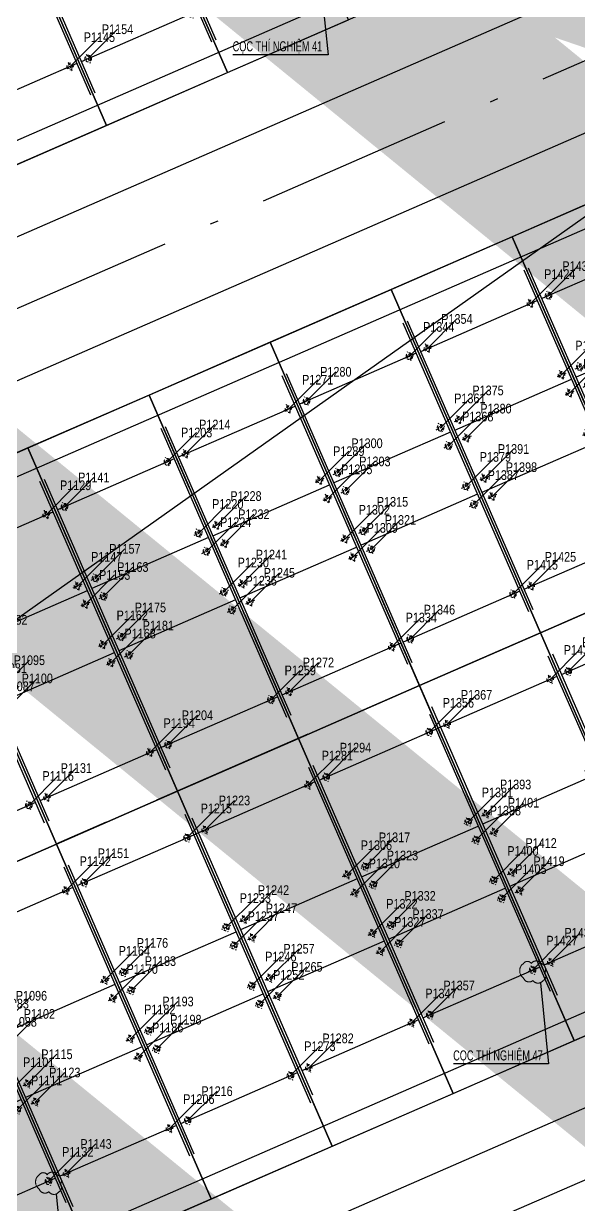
# Model space of a CAD drawing. Header units: millimetres. Extents: x 0 to 571985, y 0 to 2066666.
# Drawn here: x 568639.7 to 568664.9, y 2064783.4 to 2064837 of the extents above; entities that cross this region are included whole.
import ezdxf
from ezdxf.enums import TextEntityAlignment as Align
from ezdxf.xclip import XClip

# ---------------------------------------------------------------- set-up
doc = ezdxf.new("R2010")
doc.units = ezdxf.units.MM
for name, pattern in [('ACAD_ISO10W100', [18.5, 12, -3, 0.5, -3]), ('CENTER', [3, 1.5, -0.5, 0.5, -0.5]), ('CENTER2', [1.125, 0.75, -0.125, 0.125, -0.125]), ('HIDDEN', [0.75, 0.5, -0.25]), ('Xref Grid (A1)$0$CENTER2', [1.125, 0.75, -0.125, 0.125, -0.125]), ('Xref Grid A16$0$CENTER2', [1.125, 0.75, -0.125, 0.125, -0.125])]:
    doc.linetypes.add(name, pattern=pattern)
for name, color, linetype in [('01.AXIS', 160, 'CENTER2'), ('13.BEAM', 8, 'Continuous'), ('BoThamCo', 94, 'Continuous'), ('CDC.01.AXIS', 160, 'CENTER2'), ('ChiaLo', 128, 'CENTER'), ('datOlienke', 42, 'Continuous'), ('ghi_chu', 7, 'Continuous'), ('hatchViaHe+LogDg', 129, 'Continuous'), ('KCS_DIM', 1, 'Continuous'), ('LogDg', 7, 'Continuous'), ('LoLK', 6, 'Continuous'), ('RANHGIOI', 2, 'HIDDEN'), ('TimDg', 222, 'Continuous'), ('ViaHeS', 32, 'Continuous'), ('Xref Grid (A1)$0$01.AXIS', 160, 'Xref Grid (A1)$0$CENTER2'), ('Xref Grid A16$0$01.AXIS', 160, 'Xref Grid A16$0$CENTER2')]:
    doc.layers.add(name, color=color, linetype=linetype)
for name, color, linetype, lineweight in [('A-DIM', 251, 'Continuous', 15), ('A-NET THAY', 125, 'Continuous', 18), ('A-TEXT', 7, 'Continuous', 18), ('A-TUONG', 255, 'Continuous', 35), ('boDnv', 54, 'Continuous', 25), ('E- RANH GIOI', 1, 'CENTER', 13), ('kata_text', 254, 'Continuous', 30)]:
    doc.layers.add(name, color=color, linetype=linetype, lineweight=lineweight)
doc.layers.add('KCS_Plotter', color=11, linetype='Continuous', plot=False)
doc.styles.add('AA - Arial - Regular', font='arial.ttf', dxfattribs={"height": 250})
doc.styles.add('Arial', font='arial.ttf')
doc.styles.add('avantH', font='', dxfattribs={"height": 10})
doc.styles.add('kata_dim', font='vnrms.shx', dxfattribs={"width": 0.66, "oblique": 7})
doc.styles.add('kata_text', font='arial.ttf', dxfattribs={"width": 0.8})
doc.styles.add('rms', font='romans.shx', dxfattribs={"width": 0.7, "bigfont": 'vns.shx'})
doc.styles.get('avantH').set_extended_font_data('.VnAvantH')
doc.linetypes.add('ADL', pattern='A,0.125,-0.15,["++",rms,S=0.5,R=0,X=0,Y=-0.2245],-1.35,1.125', length=2.75)
doc.dimstyles.new('DIM_1-75_CNC', dxfattribs={"dimscale": 0.75, "dimtxt": 220, "dimasz": 80, "dimexe": 60, "dimexo": 0, "dimgap": 50, "dimtad": 1, "dimdec": 0, "dimzin": 0, "dimdsep": 46, "dimtxsty": 'Arial', "dimblk1": 'ARCHTICK', "dimblk2": 'ARCHTICK', "dimsah": 1, "dimcen": 150, "dimdle": 60, "dimclrd": 256, "dimclre": 256, "dimclrt": 9, "dimadec": 0, "dimazin": 0, "dimtfac": 1, "dimtdec": 0, "dimtix": 1, "dimtmove": 2, "dimatfit": 3, "dimldrblk": 'ARCHTICK', "dimfxl": 1, "dimtvp": 0.833333, "dimtolj": 1, "dimtzin": 0, "dimlwd": -1, "dimarcsym": 0})
doc.dimstyles.new('kata_dim_iso', dxfattribs={"dimtxt": 2.5, "dimasz": 1.5, "dimexe": 1.5, "dimexo": 2.5, "dimtad": 1, "dimdec": 0, "dimzin": 0, "dimdsep": 46, "dimtxsty": 'kata_dim', "dimblk": 'kata_block_ArchTick', "dimcen": 0.09, "dimdle": 1.2, "dimclrd": 8, "dimclre": 8, "dimclrt": 3, "dimadec": 0, "dimazin": 0, "dimtfac": 1, "dimtdec": 0, "dimtix": 1, "dimtofl": 0, "dimtmove": 0, "dimatfit": 3, "dimfxl": 3.75, "dimfxlon": 1, "dimtolj": 1, "dimtzin": 0, "dimarcsym": 0})

# ---------------------------------------------------------------- blocks, each defined once
blk = doc.blocks.new('NEN')
at = {"layer": 'hatchViaHe+LogDg'}
blk.add_hatch(color=158, dxfattribs=at).paths.add_polyline_path([(92.74, -392.818), (100.829, -389.924), (80.68, -412.775), (50.685, -407.865), (58.774, -404.972), (57.672, -401.89), (91.638, -389.736)])
at = {"layer": 'boDnv', "color": 10, "linetype": 'ADL', "ltscale": 0.25}
for points in [[(116.663, 150.753), (122.733, 148.551), (135.807, 122.411), (133.753, 116.749), (-8.129, 54.905), (-13.649, 57.26), (-23.763, 84.693), (-21.221, 90.652)], [(156.672, 80.693), (146.026, 101.979), (139.956, 104.181), (-3.204, 41.78), (-5.746, 35.822), (2.49, 13.482), (8.01, 11.127), (154.618, 75.032)]]:
    blk.add_lwpolyline(points, close=True, dxfattribs=at)
blk.add_lwpolyline([(-56.445, 75.304, -0.001833), (-68.512, 70.181), (-71.102, 64.281), (-45.209, -7.309), (-39.721, -9.671), (-12.936, 1.999), (-10.394, 7.957), (-36.646, 79.167), (-42.166, 81.522), (-54.75, 76.037, -0.001474)], format="xyb", close=True, dxfattribs=at)
at = {"layer": 'BoThamCo'}
blk.add_lwpolyline([(274.126, -178.484, 1), (272.368, -175.457), (138.589, -253.186, -0.013452), (91.443, -278.907, 0.999991), (93.036, -282.024, 0.013452), (140.347, -256.212)], format="xyb", close=True, dxfattribs=at)
at = {"layer": 'ChiaLo', "ltscale": 5}
for p, q in [((65.212, 34.97), (51.395, 66.669)), ((59.712, 32.573), (45.895, 64.272)), ((54.212, 30.175), (40.394, 61.875)), ((48.711, 27.778), (34.894, 59.477)), ((43.211, 25.38), (29.394, 57.08)), ((37.711, 22.983), (23.894, 54.682)), ((32.211, 20.585), (18.394, 52.285))]:
    blk.add_line(p, q, dxfattribs=at)
for points in [[(130.171, 135.915), (-19.638, 70.615)], [(38.46, 74.122), (22.477, 110.79)], [(32.959, 71.724), (16.976, 108.392)], [(10.959, 62.134), (-5.024, 98.802)], [(5.458, 59.737), (-10.525, 96.405)], [(152.12, 92.029), (-2.661, 24.563)], [(-6.129, 86.321), (-22.757, 79.074)], [(1.063, 69.821), (-16.52, 62.156)]]:
    blk.add_lwpolyline(points, dxfattribs=at)
at = {"layer": 'datOlienke'}
for points in [[(116.629, 151.829), (123.449, 149.355), (136.893, 122.474), (134.546, 116.004), (-8.125, 53.816), (-14.438, 56.509), (-24.839, 84.72), (-21.985, 91.41)], [(157.758, 80.756), (146.742, 102.783), (139.922, 105.257), (-3.967, 42.538), (-6.821, 35.849), (1.701, 12.732), (8.014, 10.038), (155.411, 74.287)]]:
    blk.add_lwpolyline(points, close=True, dxfattribs=at)
blk.add_lwpolyline([(-56.839, 76.223, -0.001888), (-69.267, 70.948), (-72.179, 64.317), (-46.002, -8.056), (-39.718, -10.761), (-12.172, 1.241), (-9.318, 7.93), (-35.857, 79.917), (-42.17, 82.611), (-55.15, 76.953, -0.001474)], format="xyb", close=True, dxfattribs=at)
at = {"layer": 'LogDg'}
for points in [[(34.296, -348.766, -0.124666), (14.114, -339.771, 0.262937), (-5.331, -336.771, -0.009345), (-40.959, -349.473), (-145.868, -384.68, 0.405257), (-155.456, -403.235), (-146.557, -432.72), (-158.046, -436.187), (-166.572, -407.936, 0.423227), (-185.704, -398.049), (-272.077, -427.035, 0.40652), (-277.181, -436.964), (-262.947, -483.397), (-271.552, -486.035), (-285.593, -440.232, 0.421949), (-295.787, -434.992), (-422.26, -477.436, 0.346831), (-427.684, -485.726), (-426.662, -497.249, 0.109851), (-417.21, -527.045), (-422.398, -530.058, -0.109851), (-432.639, -497.779), (-433.194, -491.512, 0.484967), (-443.708, -484.634), (-484.199, -498.222, 0.36701), (-492.228, -511.51), (-484.402, -560.012), (-490.326, -560.967), (-497.433, -516.92, 0.457512), (-512.889, -507.388), (-525.337, -511.314, 0.375227), (-533.554, -524.795, 0.049445), (-523.248, -562.118), (-518.404, -576.577), (-525.515, -578.96), (-530.307, -564.659, -0.044276), (-540.221, -530.036, 0.448349), (-555.614, -520.863), (-568.853, -525.038), (-576.072, -502.149), (-552.391, -494.681, 0.333336), (-544.003, -482.976), (-545.865, -397.305, 0.120559), (-569.998, -307.198), (-621.979, -219.712, 0.334943), (-635.359, -214.239), (-686.931, -227.855), (-689.803, -216.977), (-647.957, -205.93, 0.498191), (-640.704, -188.198), (-654.378, -165.183, -0.144979), (-668.853, -108.061), (-659.845, 118.23, 0.428088), (-671.924, 130.707), (-689.222, 130.58), (-689.305, 141.83), (-670.344, 141.969, 0.400474), (-658.442, 153.492), (-657.828, 168.904), (-656.06, 189.374), (-648.588, 188.728), (-650.341, 168.432), (-650.889, 154.678, 0.425345), (-638.921, 142.201), (-621.613, 142.328, 0.402651), (-609.707, 153.94), (-609.387, 163.859, -0.019867), (-608.227, 179.942), (-606.8, 192.652), (-600.838, 191.983), (-602.264, 179.273, 0.019867), (-603.39, 163.665), (-603.676, 154.802, 0.425871), (-591.594, 142.415), (-548.362, 142.733), (-548.28, 131.483), (-592.887, 131.155, 0.401789), (-604.791, 119.578), (-607.754, 35.571, -0.005984), (-607.983, 30.718, 0.462462), (-599.177, 22.287), (-555.377, 26.801), (-554.762, 20.832), (-603.242, 15.836, 0.355613), (-610.381, 8.689), (-613.794, -24.838, 0.475348), (-605.015, -33.606), (-508.268, -23.636, 0.016072), (-476.806, -19.368, 0.37392), (-470.138, -11.259), (-470.705, 9.348), (-464.707, 9.513), (-464.235, -7.648, 0.461916), (-454.747, -15.288), (-421.581, -8.993, 0.020567), (-382.015, 0.216), (-299.764, 22.963, 0.415004), (-292.798, 35.293), (-296.969, 50.218), (-285.412, 53.448), (-281.218, 38.439, 0.413423), (-268.921, 31.492), (-169.968, 58.858, 0.427702), (-164.496, 69.052), (-169.623, 84.754), (-163.92, 86.616), (-158.479, 69.956, 0.400853), (-148.742, 64.729), (-123.897, 71.6, 0.437327), (-113.795, 91.173), (-114.462, 93.013), (-128.551, 136.154), (-105.736, 143.605), (-91.769, 100.833), (-90.91, 98.466, 0.429754), (-70.957, 89.772, 0.001079), (-63.934, 92.766, 0.001474), (-62.342, 93.454), (-47.534, 99.909, 0.386536), (-43.126, 109.726), (-48.301, 125.574), (-42.598, 127.436), (-38.076, 113.59, 0.442444), (-27.275, 108.739), (111.617, 169.28, 0.414214), (115.754, 179.811), (109.361, 194.478), (114.861, 196.875), (121.255, 182.208, 0.414214), (131.785, 178.071), (252.97, 230.894), (276.872, 241.312), (291.579, 249.057, 0.419837), (295.267, 261.365), (290.95, 269.196), (301.459, 274.99), (306.058, 266.648, 0.408717), (318.136, 263.031), (326.546, 267.464), (332.148, 256.836), (324.233, 252.656, 0.419466), (320.555, 240.352), (397.092, 101.523, 0.433643), (408.413, 98.649), (440.787, 119.386), (444.023, 114.334), (410.428, 92.813, 0.395048), (407.737, 82.215), (451.056, 3.639, -0.005576), (472.219, -35.781, 0.422017), (490.066, -41.118), (502.995, -33.918), (514.672, -54.886), (500.295, -62.892, 0.404193), (495.052, -80.181), (502.502, -94.711), (491.824, -100.186), (485.095, -87.061, 0.424556), (467.192, -81.64), (316.164, -165.913), (307.211, -171.115, 0.396001), (304.075, -181.611), (326.147, -225.742), (318.098, -229.768), (296.726, -187.038, 0.432664), (285.552, -183.699), (178.072, -246.148, 0.389772), (174.86, -256.488), (194.1, -297.126), (188.677, -299.693), (170.231, -260.733, 0.439085), (158.982, -257.239), (145.496, -265.075, -0.013452), (97.701, -291.151, 0.262926), (86.853, -307.563, -0.162068), (76.015, -333.842, 0.270323), (72.318, -353.653), (79.981, -375.074), (57.383, -383.157), (49.72, -361.737, 0.270325), (34.296, -348.766)], [(-68.344, 77.848, 0.398827), (-76.611, 58.929), (-51.692, -9.967, 0.433046), (-40.973, -14.58), (-10.717, -1.397, 0.39741), (-6.406, 8.704), (-33.979, 83.495, 0.431261), (-44.682, 88.062), (-45.111, 87.874, -0.003775), (-68.344, 77.848)]]:
    blk.add_lwpolyline(points, format="xyb", dxfattribs=at)
for points in [[(-6.653, 51.185), (136.874, 113.746, 0.429738), (140.832, 124.658), (126.05, 154.214, 0.398858), (115.699, 157.969), (-24.481, 96.867, 0.397369), (-28.79, 86.766), (-17.356, 55.751, 0.431261)], [(-1.168, 12.049), (-9.545, 35.211, -0.395588), (-5.218, 45.265), (140.335, 108.71, -0.398858), (150.687, 104.955), (161.697, 82.941, -0.429738), (157.739, 72.029), (9.552, 7.436, -0.433088)], [(83.769, -96.579), (34.233, 2.462, -0.429738), (38.192, 13.375), (65.731, 25.379, -0.398858), (76.083, 21.623), (124.061, -74.306, -0.395833), (120.929, -84.799), (94.947, -99.916, -0.432836)], [(274.252, -178.7, 1), (272.242, -175.241), (138.463, -252.969, -0.013452), (91.329, -278.685, 0.999992), (93.15, -282.246, 0.013452), (140.473, -256.428)]]:
    blk.add_lwpolyline(points, format="xyb", close=True, dxfattribs=at)
at = {"layer": 'LogDg', "ltscale": 0.75}
blk.add_lwpolyline([(92.74, -392.818), (100.829, -389.924), (80.68, -412.775), (50.685, -407.865), (58.774, -404.972), (57.672, -401.89), (91.638, -389.736)], close=True, dxfattribs=at)
at = {"layer": 'LoLK'}
for points in [[(0.476, 101.2), (-5.024, 98.802), (2.967, 80.468), (8.467, 82.866)], [(-5.024, 98.802), (-10.525, 96.405), (-6.129, 86.321), (-2.533, 78.071), (2.967, 80.468)], [(-10.525, 96.405), (-21.985, 91.41), (-24.839, 84.72), (-22.757, 79.074), (-6.129, 86.321)], [(35.968, 94.853), (30.468, 92.456), (38.46, 74.122), (43.96, 76.519)], [(30.468, 92.456), (24.968, 90.058), (32.959, 71.724), (38.46, 74.122)], [(24.968, 90.058), (19.468, 87.661), (27.459, 69.327), (32.959, 71.724)], [(-6.129, 86.321), (-22.757, 79.074), (-19.638, 70.615), (-2.533, 78.071)], [(2.967, 80.468), (-2.533, 78.071), (1.063, 69.821), (5.458, 59.737), (10.959, 62.134)], [(-2.533, 78.071), (-19.638, 70.615), (-16.52, 62.156), (1.063, 69.821)], [(1.063, 69.821), (-16.52, 62.156), (-14.438, 56.509), (-8.125, 53.816), (5.458, 59.737)], [(56.895, 69.067), (51.395, 66.669), (58.188, 51.086), (63.688, 53.483)], [(51.395, 66.669), (45.895, 64.272), (52.687, 48.688), (58.188, 51.086)], [(45.895, 64.272), (40.394, 61.875), (47.187, 46.291), (52.687, 48.688)], [(40.394, 61.875), (34.894, 59.477), (41.687, 43.893), (47.187, 46.291)], [(34.894, 59.477), (29.394, 57.08), (36.187, 41.496), (41.687, 43.893)], [(29.394, 57.08), (23.894, 54.682), (30.687, 39.098), (36.187, 41.496)], [(23.894, 54.682), (18.394, 52.285), (25.186, 36.701), (30.687, 39.098)], [(-24.196, 48.287), (-26.272, 53.916), (-45.08, 47.114), (-43.004, 41.484)], [(58.188, 51.086), (52.687, 48.688), (59.712, 32.573), (65.212, 34.97)], [(52.687, 48.688), (47.187, 46.291), (54.212, 30.175), (59.712, 32.573)], [(47.187, 46.291), (41.687, 43.893), (48.711, 27.778), (54.212, 30.175)], [(41.687, 43.893), (36.187, 41.496), (43.211, 25.38), (48.711, 27.778)], [(36.187, 41.496), (30.687, 39.098), (37.711, 22.983), (43.211, 25.38)], [(30.687, 39.098), (25.186, 36.701), (32.211, 20.585), (37.711, 22.983)], [(25.186, 36.701), (19.686, 34.303), (26.711, 18.188), (32.211, 20.585)]]:
    blk.add_lwpolyline(points, close=True, dxfattribs=at)
at = {"layer": 'RANHGIOI', "color": 1, "ltscale": 9, "const_width": 1}
blk.add_lwpolyline([(460, -51.299, 0.006594), (435.293, -5.051), (303.078, 234.769), (284.672, 225.077), (-55.993, 76.586), (-56.839, 76.223, -0.005137), (-90.743, 62.093), (-377.217, -17.133, -0.020567), (-418.225, -26.678), (-463.443, -35.259, -0.021218), (-506.422, -41.541), (-623.638, -53.62), (-626.464, -70.884, 0.128574), (-620.42, -135.36), (-615.505, -148.86, 0.039408), (-607.143, -167.188), (-594.172, -190.555), (-547.57, -259.493, -0.11987), (-522.704, -326.397), (-507.917, -451.947), (-504.475, -473.277), (-499.271, -471.636), (-50.48, -321.024, 0.050684), (130.425, -239.135), (301.319, -139.843)], format="xyb", close=True, dxfattribs=at)
at = {"layer": 'RANHGIOI', "color": 5, "ltscale": 20, "const_width": 3}
blk.add_lwpolyline([(77.126, -402.722), (-90.743, 62.093)], dxfattribs=at)
at = {"layer": 'TimDg', "linetype": 'ACAD_ISO10W100', "ltscale": 0.75}
for points in [[(-618.456, -41.023), (-507.652, -29.604, 0.021218), (-465.681, -23.47), (-420.462, -14.888, 0.020567), (-380.415, -5.567), (-94.607, 73.475, 0.005041), (-61.569, 87.252, 0.001474), (-59.945, 87.954), (279.472, 235.9), (307.904, 250.872)], [(-358.633, -282.039), (-15.318, -166.825, 0.050829), (-9.777, -164.314), (222.735, -29.039)]]:
    blk.add_lwpolyline(points, format="xyb", dxfattribs=at)
for points in [[(80.71, -412.741), (34.278, -282.941), (-103.138, 96.993), (-128.229, 173.827)], [(-50.184, 141.003), (-36.235, 98.288), (0, 0)], [(150.079, 116.23), (-16.139, 43.778)], [(170.944, 74.512), (-58.789, -25.625)], [(203.145, -323.242), (163.957, -240.47)]]:
    blk.add_lwpolyline(points, dxfattribs=at)
at = {"layer": 'ViaHeS', "elevation": 0}
blk.add_lwpolyline([(-483.362, -504.27), (-441.21, -490.124), (-436.029, -493.514), (-435.627, -498.044, 0.109851), (-424.993, -531.564), (-414.615, -525.539, -0.109851), (-423.674, -496.984), (-424.342, -489.445), (-420.001, -483.006), (-295.249, -441.14), (-289.043, -444.33), (-275.854, -487.354), (-258.645, -482.078), (-271.972, -438.601), (-268.698, -432.23), (-181.634, -403.012), (-172.975, -407.486), (-163.79, -437.92), (-140.813, -430.986), (-150.211, -399.847), (-145.597, -390.918), (-39.026, -355.153, 0.008545), (-6.235, -343.522, -0.249193), (12.375, -345.964, 0.09975), (30.772, -354.181, -0.256949), (45.215, -366.957), (51.733, -385.178), (85.63, -373.053), (79.112, -354.831, -0.256949), (82.174, -335.793, 0.136918), (92.607, -310.438, -0.249193), (103.308, -295.017, 0.012659), (148.511, -270.262), (162.157, -262.333), (168.62, -264.341), (185.966, -300.977), (196.811, -295.842), (179.033, -258.291), (181.216, -251.26), (287.384, -189.574), (293.944, -191.534), (314.073, -231.781), (330.172, -223.729), (309.538, -182.474), (311.625, -175.49), (319.134, -171.127), (408.277, -121.386), (412.274, -122.589), (434.351, -165.321), (442.347, -161.19), (420.137, -118.201), (421.38, -114.074), (470.335, -86.758), (479.641, -89.576), (486.485, -102.924), (507.841, -91.973), (500.499, -77.654), (503.421, -68.019), (517.591, -60.128), (500.076, -28.676), (486.971, -35.974), (477.625, -33.17, 0.0056), (456.311, 6.536), (412.324, 86.322), (414.12, 93.398), (444.832, 113.071), (439.977, 120.649), (409.766, 101.296), (403.142, 102.978), (327.714, 239.794), (330.524, 249.193), (334.945, 251.528), (323.749, 272.772), (318.926, 270.23), (309.354, 273.096), (306.713, 277.887), (285.696, 266.299), (288.11, 261.921), (285.295, 252.529), (274.271, 246.724), (129.387, 183.571), (122.806, 186.157), (117.612, 198.074), (106.611, 193.279), (111.806, 181.362), (109.22, 174.781), (26.33, 138.65), (-29.869, 114.154), (-36.004, 116.909), (-39.746, 128.368), (-51.153, 124.642), (-47.055, 112.092), (-50.086, 105.341), (-75.921, 94.08), (-84.511, 97.937), (-100.033, 145.467), (-134.254, 134.292), (-118.657, 86.529), (-123.231, 78.009), (-150.258, 70.535), (-156.629, 73.955), (-161.068, 87.547), (-172.475, 83.822), (-168.207, 70.753), (-171.474, 64.667), (-269.546, 37.545), (-275.711, 41.028), (-279.634, 55.063), (-302.748, 48.603), (-298.843, 34.63), (-302.316, 28.482), (-383.614, 5.999, -0.020567), (-422.7, -3.099), (-456.246, -9.465), (-461.296, -5.399), (-461.708, 9.595), (-473.703, 9.265), (-473.239, -7.637), (-478.028, -13.489, -0.015955), (-508.883, -17.667), (-606.147, -27.691), (-610.614, -23.229), (-607.49, 7.461), (-602.01, 12.947), (-554.455, 17.848), (-555.685, 29.785), (-600.448, 25.172), (-605.043, 29.645, 0.007073), (-604.756, 35.466), (-601.912, 116.095), (-594.665, 123.142), (-548.221, 123.483), (-548.421, 150.733), (-593.42, 150.402), (-600.493, 157.35, -0.027886), (-599.283, 178.939), (-597.857, 191.648), (-609.782, 192.987), (-611.208, 180.277, 0.019867), (-612.385, 163.955), (-612.597, 157.389), (-619.823, 150.342), (-639.316, 150.198), (-646.998, 158.133), (-646.598, 168.196), (-644.852, 188.405), (-659.796, 189.697), (-661.572, 169.14), (-662.014, 158.023), (-670.332, 149.97), (-689.364, 149.83), (-689.163, 122.58), (-671.417, 122.71), (-663.736, 114.776), (-672.6, -107.912, 0.144979), (-657.602, -167.099), (-644.687, -188.836), (-648.335, -197.756), (-691.845, -209.242), (-684.889, -235.59), (-633.86, -222.118), (-622.039, -226.953), (-573.255, -309.058, -0.120474), (-549.614, -397.387), (-547.842, -478.902), (-555.298, -489.306), (-577.876, -496.427), (-567.048, -530.76), (-552.743, -526.248), (-543.713, -531.719, 0.042979), (-533.836, -565.928), (-529.071, -580.151), (-514.848, -575.386), (-519.719, -560.846, -0.045576), (-529.315, -527.166), (-523.005, -516.87), (-508.247, -512.215), (-500.456, -517.02), (-493.287, -561.445), (-481.44, -559.534), (-488.883, -513.408), (-483.362, -504.27)], format="xyb", dxfattribs=at)
at = {"layer": 'ViaHeS'}
for points in [[(116.629, 151.829), (123.449, 149.355), (136.893, 122.474), (134.546, 116.004), (-8.125, 53.816), (-14.438, 56.509), (-24.839, 84.72), (-21.985, 91.41)], [(157.758, 80.756), (146.742, 102.783), (139.922, 105.257), (-3.967, 42.538), (-6.821, 35.849), (1.701, 12.732), (8.014, 10.038), (155.411, 74.287)]]:
    blk.add_lwpolyline(points, close=True, dxfattribs=at)
blk.add_lwpolyline([(-56.839, 76.223, -0.001888), (-69.267, 70.948), (-72.179, 64.317), (-46.002, -8.056), (-39.718, -10.761), (-12.172, 1.241), (-9.318, 7.93), (-35.857, 79.917), (-42.17, 82.611), (-55.15, 76.953, -0.001474)], format="xyb", close=True, dxfattribs=at)
at = {"layer": 'ghi_chu', "style": 'avantH'}
blk.add_text('®i ra quèc lé 46', height=3.5, rotation=290, dxfattribs=at).set_placement((85.679, -346.206, 0))
blk = doc.blocks.new('NEN M01')
at = {"layer": 'datOlienke'}
blk.add_lwpolyline([(4.737, 4.993), (3.439, 29.587), (-1.824, 34.58), (-158.789, 34.58), (-164.078, 29.588), (-165.502, 4.992), (-160.791, 0), (0, 0)], close=True, dxfattribs=at)
at = {"layer": 'LoLK'}
for points in [[(-128.396, 34.58), (-134.396, 34.58), (-134.396, 17.58), (-128.396, 17.58)], [(-122.396, 34.58), (-128.396, 34.58), (-128.396, 17.58), (-122.396, 17.58)], [(-116.396, 34.58), (-122.396, 34.58), (-122.396, 17.58), (-116.396, 17.58)], [(-110.396, 34.58), (-116.396, 34.58), (-116.396, 17.58), (-110.396, 17.58)], [(-104.396, 34.58), (-110.396, 34.58), (-110.396, 17.58), (-104.396, 17.58)], [(-98.396, 34.58), (-104.396, 34.58), (-104.396, 17.58), (-98.396, 17.58)], [(-92.396, 34.58), (-98.396, 34.58), (-98.396, 17.58), (-92.396, 17.58)], [(-134.396, 17.58), (-140.396, 17.58), (-140.396, 0), (-134.396, 0)], [(-128.396, 17.58), (-134.396, 17.58), (-134.396, 0), (-128.396, 0)], [(-122.396, 17.58), (-128.396, 17.58), (-128.396, 0), (-122.396, 0)], [(-116.396, 17.58), (-122.396, 17.58), (-122.396, 0), (-116.396, 0)], [(-110.396, 17.58), (-116.396, 17.58), (-116.396, 0), (-110.396, 0)], [(-104.396, 17.58), (-110.396, 17.58), (-110.396, 0), (-104.396, 0)], [(-98.396, 17.58), (-104.396, 17.58), (-104.396, 0), (-98.396, 0)]]:
    blk.add_lwpolyline(points, close=True, dxfattribs=at)
blk = doc.blocks.new('A$C758D662A')
at = {"linetype": 'HIDDEN', "ltscale": 500}
for radius in [300, 200]:
    blk.add_circle((0, 0), radius, dxfattribs=at)
at = {"layer": 'CDC.01.AXIS', "ltscale": 200}
for p, q in [((437, 0), (-437, 0)), ((0, 437), (0, -437))]:
    blk.add_line(p, q, dxfattribs=at)
blk = doc.blocks.new('A11 - 2')
at = {"layer": 'Xref Grid A16$0$01.AXIS', "ltscale": 500}
for p, q in [((0.11, -1.086), (0.11, -15.387)), ((5.89, -1.086), (5.89, -15.387)), ((0.11, -2.11), (6, -2.11)), ((0.11, -6.91), (5.89, -6.91)), ((0.11, -9.99), (5.89, -9.99)), ((0.11, -13.89), (5.89, -13.89))]:
    blk.add_line(p, q, dxfattribs=at)
at = {"xscale": 0.0005, "yscale": 0.0005, "zscale": 0.0005}
for p in [(0.45, -2.11), (5.55, -2.11), (0.45, -6.55), (5.55, -6.55), (0.45, -7.45), (5.55, -7.45), (0.45, -9.45), (5.55, -9.45), (0.45, -10.35), (5.55, -10.35), (0.45, -13.89), (5.55, -13.89)]:
    blk.add_blockref('A$C758D662A', p, dxfattribs=at)
blk = doc.blocks.new('A16 - 2')
at = {"layer": 'Xref Grid A16$0$01.AXIS', "ltscale": 500}
for p, q in [((0.11, -1.37), (0.11, -15.086)), ((5.89, -1.37), (5.89, -15.086)), ((0.11, -2.11), (6, -2.11)), ((0.11, -6.91), (5.89, -6.91)), ((0.11, -9.99), (5.89, -9.99)), ((0.11, -13.89), (5.89, -13.89))]:
    blk.add_line(p, q, dxfattribs=at)
at = {"xscale": 0.0005, "yscale": 0.0005, "zscale": 0.0005}
for p in [(0.45, -2.11), (5.55, -2.11), (0.45, -6.55), (5.55, -6.55), (0.45, -7.45), (5.55, -7.45), (0.45, -9.45), (5.55, -9.45), (0.45, -10.35), (5.55, -10.35), (0.45, -13.89), (5.55, -13.89)]:
    blk.add_blockref('A$C758D662A', p, dxfattribs=at)
blk = doc.blocks.new('A11 SAO-2')
at = {"layer": 'Xref Grid A16$0$01.AXIS', "ltscale": 500}
for p, q in [((0.11, -1.086), (0.11, -15.387)), ((5.89, -1.086), (5.89, -15.387)), ((0.11, -2.11), (5.89, -2.11)), ((0.11, -6.91), (5.89, -6.91)), ((0.11, -9.99), (5.89, -9.99)), ((0.11, -13.89), (5.89, -13.89))]:
    blk.add_line(p, q, dxfattribs=at)
at = {"xscale": 0.0005, "yscale": 0.0005, "zscale": 0.0005}
for p in [(0.45, -2.11), (5.55, -2.11), (0.45, -6.55), (5.55, -6.55), (0.45, -7.45), (5.55, -7.45), (0.45, -9.45), (5.55, -9.45), (0.45, -10.35), (5.55, -10.35), (0.45, -13.89), (5.55, -13.89)]:
    blk.add_blockref('A$C758D662A', p, dxfattribs=at)
blk = doc.blocks.new('A16 SAO - 2')
at = {"layer": 'Xref Grid A16$0$01.AXIS', "ltscale": 500}
for p, q in [((0.11, -1.086), (0.11, -15.387)), ((5.89, -1.086), (5.89, -15.387)), ((0.11, -2.11), (6, -2.11)), ((0.11, -6.91), (5.89, -6.91)), ((0.11, -9.99), (5.89, -9.99)), ((0.11, -13.89), (5.89, -13.89))]:
    blk.add_line(p, q, dxfattribs=at)
at = {"xscale": 0.0005, "yscale": 0.0005, "zscale": 0.0005}
for p in [(0.45, -2.11), (5.55, -2.11), (0.45, -6.55), (5.55, -6.55), (0.45, -7.45), (5.55, -7.45), (0.45, -9.45), (5.55, -9.45), (0.45, -10.35), (5.55, -10.35), (0.45, -13.89), (5.55, -13.89)]:
    blk.add_blockref('A$C758D662A', p, dxfattribs=at)
blk = doc.blocks.new('NEN H01')
at = {"layer": 'datOlienke'}
blk.add_lwpolyline([(-2.11, 40), (3.153, 35.007), (4.737, 4.993), (0, 0), (-155.636, 0), (-160.347, 4.992), (-158.608, 35.008), (-153.319, 40)], close=True, dxfattribs=at)
at = {"layer": 'LoLK'}
for points in [[(-140.818, 40), (-153.319, 40), (-158.608, 35.008), (-158.956, 29), (-140.818, 29)], [(-134.818, 40), (-140.818, 40), (-140.818, 29), (-140.818, 20), (-134.818, 20)], [(-128.818, 40), (-134.818, 40), (-134.818, 20), (-128.818, 20)], [(-140.818, 29), (-158.956, 29), (-159.478, 20), (-140.818, 20)], [(-140.818, 20), (-159.478, 20), (-159.999, 11), (-140.818, 11)], [(-134.818, 20), (-140.818, 20), (-140.818, 11), (-140.818, 0), (-134.818, 0)], [(-110.818, 20), (-116.818, 20), (-116.818, 0), (-110.818, 0)], [(-104.818, 20), (-110.818, 20), (-110.818, 0), (-104.818, 0)], [(-98.818, 20), (-104.818, 20), (-104.818, 0), (-98.818, 0)], [(-140.818, 11), (-159.999, 11), (-160.347, 4.992), (-155.636, 0), (-140.818, 0)]]:
    blk.add_lwpolyline(points, close=True, dxfattribs=at)
blk = doc.blocks.new('pile Plan')
at = {"xscale": 0.5, "yscale": 0.5, "zscale": 0.5}
for p in [(340, 14779), (5440.000004, 14779), (340, 9630), (5440.000004, 9630), (340, 8730), (5440.000004, 8730), (340, 5040), (5440.000004, 5040), (340, 4140), (5440.000004, 4140), (340, -1), (5440.000004, -1)]:
    blk.add_blockref('A$C758D662A', p, dxfattribs=at)
blk = doc.blocks.new('A1 - 2')
at = {"layer": 'Xref Grid (A1)$0$01.AXIS', "ltscale": 500}
for p, q in [((0.11, -1.086), (0.11, -18.434)), ((5.89, -1.086), (5.89, -18.434)), ((0.11, -2.11), (5.89, -2.11)), ((0.11, -16.89), (5.89, -16.89))]:
    blk.add_line(p, q, dxfattribs=at)
at = {"xscale": 0.001, "yscale": 0.001, "zscale": 0.001}
blk.add_blockref('pile Plan', (0.11, -16.89), dxfattribs=at)
blk = doc.blocks.new('A5 - 2')
at = {"layer": 'Xref Grid (A1)$0$01.AXIS', "ltscale": 500}
blk.add_line((5.89, -1.086), (5.89, -18.434), dxfattribs=at)
blk = doc.blocks.new('kata_block_ArchTick')
at = {"color": 8}
blk.add_line((1, 0), (-1, 0), dxfattribs=at)
at = {"color": 8, "const_width": 0.15}
blk.add_lwpolyline([(-0.5, -0.5), (0.5, 0.5)], dxfattribs=at)
blk = doc.blocks.new('NEN IO1')
at = {"layer": 'datOlienke'}
blk.add_lwpolyline([(-82.941, 18.475, -0.001888), (-82.207, 4.994), (-76.962, 0), (0, 0), (4.681, 4.99), (2.763, 34.975), (-2.556, 39.934), (-79.278, 39.462), (-83.958, 34.441), (-83.053, 20.312, -0.001474)], format="xyb", close=True, dxfattribs=at)
at = {"layer": 'LoLK'}
blk.add_lwpolyline([(-45.567, 39.67), (-51.567, 39.633), (-51.567, 19.632), (-45.567, 19.669)], close=True, dxfattribs=at)
blk = doc.blocks.new('T2 CUM A7')
at = {"layer": '01.AXIS', "ltscale": 500}
for p, q in [((0.11, 0.914), (0.11, -14.466)), ((7.89, 0.914), (7.89, -14.466)), ((8.11, 0.914, 0), (8.11, -14.322, 0)), ((14.89, 0.914, 0), (14.89, -14.322, 0)), ((19.11, 0.914, 0), (19.11, -13.297, 0)), ((25.89, 0.914, 0), (25.89, -13.297, 0)), ((26.11, 0.914, 0), (26.11, -13.543, 0)), ((33.89, 0.914, 0), (33.89, -13.543, 0)), ((0.05, -0.11), (7.89, -0.11)), ((14.94, -0.11, 0), (8.11, -0.11, 0)), ((19.05, -0.11, 0), (25.89, -0.11, 0)), ((26.11, -0.11, 0), (33.89, -0.11, 0)), ((26.11, -3.71, 0), (33.89, -3.71, 0)), ((19.11, -4.11, 0), (25.89, -4.11, 0)), ((14.89, -4.41, 0), (8.11, -4.41, 0)), ((0.11, -5.21), (7.89, -5.21)), ((26.11, -7.28, 0), (33.89, -7.28, 0)), ((14.89, -8.43, 0), (8.11, -8.43, 0)), ((19.11, -8.13, 0), (25.89, -8.13, 0)), ((0.11, -8.81), (7.89, -8.81)), ((26.11, -11.7, 0), (29.38, -11.7, 0)), ((30.014, -11.32, 0), (33.89, -11.32, 0)), ((0.11, -12.85), (7.89, -12.85))]:
    blk.add_line(p, q, dxfattribs=at)
at = {"layer": '01.AXIS', "ltscale": 500, "elevation": 0}
for points in [[(19.11, -12.153), (25.89, -11.724)], [(14.89, -12.41), (8.11, -12.84)]]:
    blk.add_lwpolyline(points, dxfattribs=at)
at = {"layer": '13.BEAM', "ltscale": 500}
blk.add_line((7.442, -13.011), (7.443, -13.011), dxfattribs=at)
at = {"yscale": 0.0005, "zscale": 0.0005}
for p, xscale in [((26.45, 0.34), 0.0005), ((33.85, 0.34), 0.0005), ((7.55, -0.11), -0.0005), ((8.45, -0.11, 0), 0.0005), ((14.79, -0.11, 0), -0.0005), ((19.2, -0.11, 0), 0.0005), ((25.55, -0.11, 0), -0.0005), ((30.17, -0.11, 0), 0.0005), ((26.45, -0.56), 0.0005), ((33.85, -0.56), 0.0005), ((26.45, -3.32), 0.0005), ((33.89, -3.32), 0.0005), ((8.45, -3.82, 0), 0.0005), ((14.89, -3.82, 0), -0.0005), ((19.11, -3.66, 0), 0.0005), ((25.55, -3.66, 0), -0.0005), ((26.45, -4.22), 0.0005), ((33.89, -4.22), 0.0005), ((0.11, -4.71), 0.0005), ((8.45, -4.72, 0), 0.0005), ((14.89, -4.72, 0), -0.0005), ((19.11, -4.56, 0), 0.0005), ((25.55, -4.56, 0), -0.0005), ((0.11, -5.61), 0.0005), ((26.45, -6.87), 0.0005), ((33.89, -6.87, 0), 0.0005), ((19.11, -7.54, 0), 0.0005), ((25.55, -7.54, 0), -0.0005), ((0.11, -8.22), 0.0005), ((7.55, -8.22), -0.0005), ((8.45, -7.84, 0), 0.0005), ((14.89, -7.845, 0), -0.0005), ((26.45, -7.77), 0.0005), ((33.89, -7.77, 0), 0.0005), ((8.45, -8.74, 0), 0.0005), ((14.89, -8.745, 0), -0.0005), ((19.11, -8.44, 0), 0.0005), ((25.55, -8.44, 0), -0.0005), ((0.11, -9.12), 0.0005), ((7.55, -9.12), -0.0005), ((33.89, -9.267), 0.0005), ((26.45, -11.25, 0), 0.0005), ((31.457, -11.32, 0), 0.0005), ((32.357, -11.32, 0), 0.0005), ((0.11, -11.64), 0.0005), ((25.55, -11.725, 0), -0.0005), ((14.793, -12.42, 0), -0.0005), ((19.21, -12.15, 0), 0.0005), ((26.45, -12.15, 0), 0.0005), ((7.55, -12.873), -0.0005), ((8.45, -12.856, 0), 0.0005)]:
    blk.add_blockref('A$C758D662A', p, dxfattribs=dict(at, xscale=xscale))
at = {"yscale": 0.0005, "zscale": 0.0005, "rotation": 270}
for p, xscale in [((5.41, -0.11), 0.0005), ((6.31, -0.11), 0.0005), ((7.55, -4.86), -0.0005), ((7.55, -5.76), -0.0005), ((1.47, -13.25), 0.0005), ((2.37, -13.25), 0.0005)]:
    blk.add_blockref('A$C758D662A', p, dxfattribs=dict(at, xscale=xscale))
blk = doc.blocks.new('a1 sao - 2')
at = {"layer": 'Xref Grid (A1)$0$01.AXIS', "ltscale": 500}
for p, q in [((0.11, -1.086), (0.11, -18.434)), ((5.89, -1.086), (5.89, -18.434)), ((0.11, -2.11), (5.89, -2.11)), ((0.11, -7.62), (5.89, -7.62)), ((0.11, -12.39), (5.89, -12.39)), ((0.11, -16.89), (5.89, -16.89))]:
    blk.add_line(p, q, dxfattribs=at)
at = {"xscale": 0.001, "yscale": 0.001, "zscale": 0.001}
blk.add_blockref('pile Plan', (0.11, -16.89), dxfattribs=at)
blk = doc.blocks.new('_ArchTick')
at = {"color": 0, "linetype": 'ByBlock', "const_width": 0.15}
blk.add_lwpolyline([(-0.5, -0.5), (0.5, 0.5)], dxfattribs=at)
blk = doc.blocks.new('*U101')
at = {"color": 0, "ltscale": 0.8, "style": 'kata_text', "width": 0.8}
blk.add_attdef('TEN', text='', height=2.2, dxfattribs=at).set_placement((6.67, 6.67), align=Align.MIDDLE_CENTER)
at = {"color": 0, "ltscale": 0.8, "style": 'kata_text', "width": 0.8, "flags": 1}
blk.add_attdef('CHU_THICH', text='', height=2.2, dxfattribs=at).set_placement((0, 0), align=Align.MIDDLE_CENTER)
at = {"layer": 'Defpoints'}
blk.add_leader([(0, 0), (6.67, 6.67)], dimstyle='kata_dim_iso', override={"dimasz": 0.6, "dimgap": 0.625, "dimtad": 0}, dxfattribs=at)
blk = doc.blocks.new('A$C3EA269C7')
at = {"layer": 'kata_text', "xscale": 0.2, "yscale": 0.2, "zscale": 0.2}
for p, values in [((100.597, 8.698, 0.002), {'TEN': 'P1145'}), ((101.422, 9.058, 0.002), {'TEN': 'P1154'}), ((121.517, -2.057, 0.002), {'TEN': 'P1424'}), ((122.342, -1.697, 0.002), {'TEN': 'P1436'}), ((116.842, -4.095, 0.002), {'TEN': 'P1354'}), ((116.017, -4.455, 0.002), {'TEN': 'P1344'}), ((122.932, -5.302, 0.002), {'TEN': 'P1446'}), ((123.291, -6.127, 0.002), {'TEN': 'P1453'}), ((110.517, -6.852, 0.002), {'TEN': 'P1271'}), ((111.342, -6.493, 0.002), {'TEN': 'P1280'}), ((118.257, -7.34, 0.002), {'TEN': 'P1375'}), ((117.432, -7.7, 0.002), {'TEN': 'P1361'}), ((117.791, -8.525, 0.002), {'TEN': 'P1368'}), ((118.616, -8.165, 0.002), {'TEN': 'P1380'}), ((105.842, -8.89, 0.002), {'TEN': 'P1214'}), ((105.017, -9.249, 0.002), {'TEN': 'P1203'}), ((111.931, -10.097, 0.002), {'TEN': 'P1289'}), ((112.757, -9.738, 0.002), {'TEN': 'P1300'}), ((119.415, -9.999, 0.002), {'TEN': 'P1391'}), ((113.116, -10.563, 0.002), {'TEN': 'P1303'}), ((118.59, -10.358, 0.002), {'TEN': 'P1379'}), ((112.291, -10.922, 0.002), {'TEN': 'P1295'}), ((118.95, -11.183, 0.002), {'TEN': 'P1387'}), ((119.775, -10.824, 0.002), {'TEN': 'P1398'}), ((99.517, -11.647, 0.002), {'TEN': 'P1129'}), ((100.342, -11.287, 0.002), {'TEN': 'P1141'}), ((107.256, -12.135, 0.002), {'TEN': 'P1228'}), ((106.431, -12.495, 0.002), {'TEN': 'P1220'}), ((113.09, -12.756, 0.002), {'TEN': 'P1302'}), ((113.915, -12.396, 0.002), {'TEN': 'P1315'}), ((106.791, -13.32, 0.002), {'TEN': 'P1224'}), ((107.616, -12.96, 0.002), {'TEN': 'P1232'}), ((114.275, -13.221, 0.002), {'TEN': 'P1321'}), ((113.45, -13.581, 0.002), {'TEN': 'P1309'}), ((100.931, -14.892, 0.002), {'TEN': 'P1147'}), ((101.756, -14.532, 0.002), {'TEN': 'P1157'}), ((108.415, -14.793, 0.002), {'TEN': 'P1241'}), ((121.549, -14.894, 0.002), {'TEN': 'P1425'}), ((102.116, -15.357, 0.002), {'TEN': 'P1163'}), ((107.59, -15.153, 0.002), {'TEN': 'P1230'}), ((120.724, -15.253, 0.002), {'TEN': 'P1415'}), ((101.291, -15.717, 0.002), {'TEN': 'P1153'}), ((107.95, -15.978, 0.002), {'TEN': 'P1236'}), ((108.775, -15.618, 0.002), {'TEN': 'P1245'}), ((102.09, -17.551, 0.002), {'TEN': 'P1162'}), ((102.915, -17.191, 0.002), {'TEN': 'P1175'}), ((116.049, -17.291, 0.002), {'TEN': 'P1346'}), ((96.616, -17.755, 0.002), {'TEN': 'P1082'}), ((103.274, -18.016, 0.002), {'TEN': 'P1181'}), ((115.224, -17.651, 0.002), {'TEN': 'P1334'}), ((102.449, -18.376, 0.002), {'TEN': 'P1168'}), ((122.41, -19.122, 0.002), {'TEN': 'P1438'}), ((123.235, -18.762, 0.002), {'TEN': 'P1451'}), ((97.415, -19.588, 0.002), {'TEN': 'P1095'}), ((110.549, -19.689, 0.002), {'TEN': 'P1272'}), ((96.59, -19.948, 0.002), {'TEN': 'P1081'}), ((109.724, -20.048, 0.002), {'TEN': 'P1259'}), ((96.949, -20.773, 0.002), {'TEN': 'P1087'}), ((97.774, -20.413, 0.002), {'TEN': 'P1100'}), ((117.735, -21.16, 0.002), {'TEN': 'P1367'}), ((116.91, -21.52, 0.002), {'TEN': 'P1356'}), ((104.224, -22.446, 0.002), {'TEN': 'P1194'}), ((105.049, -22.086, 0.002), {'TEN': 'P1204'}), ((111.41, -23.917, 0.002), {'TEN': 'P1281'}), ((112.235, -23.557, 0.002), {'TEN': 'P1294'}), ((99.548, -24.484, 0.002), {'TEN': 'P1131'}), ((98.723, -24.843, 0.002), {'TEN': 'P1116'}), ((118.684, -25.59, 0.002), {'TEN': 'P1381'}), ((119.509, -25.23, 0.002), {'TEN': 'P1393'}), ((106.735, -25.955, 0.002), {'TEN': 'P1223'}), ((119.869, -26.055, 0.002), {'TEN': 'P1401'}), ((105.91, -26.314, 0.002), {'TEN': 'P1215'}), ((119.044, -26.415, 0.002), {'TEN': 'P1388'}), ((114.009, -27.628, 0.002), {'TEN': 'P1317'}), ((101.235, -28.352, 0.002), {'TEN': 'P1151'}), ((113.184, -27.987, 0.002), {'TEN': 'P1306'}), ((119.843, -28.248, 0.002), {'TEN': 'P1400'}), ((120.668, -27.888, 0.002), {'TEN': 'P1412'}), ((100.41, -28.712, 0.002), {'TEN': 'P1142'}), ((113.544, -28.812, 0.002), {'TEN': 'P1310'}), ((114.369, -28.453, 0.002), {'TEN': 'P1323'}), ((121.028, -28.713, 0.002), {'TEN': 'P1419'}), ((120.203, -29.073, 0.002), {'TEN': 'P1405'}), ((107.684, -30.385, 0.002), {'TEN': 'P1233'}), ((108.509, -30.025, 0.002), {'TEN': 'P1242'}), ((115.168, -30.286, 0.002), {'TEN': 'P1332'}), ((108.869, -30.85, 0.002), {'TEN': 'P1247'}), ((114.343, -30.646, 0.002), {'TEN': 'P1322'}), ((108.044, -31.21, 0.002), {'TEN': 'P1237'}), ((114.703, -31.471, 0.002), {'TEN': 'P1327'}), ((115.528, -31.111, 0.002), {'TEN': 'P1337'}), ((122.442, -31.959, 0.002), {'TEN': 'P1439'}), ((103.009, -32.422, 0.002), {'TEN': 'P1176'}), ((121.617, -32.318, 0.002), {'TEN': 'P1427'}), ((102.184, -32.782, 0.002), {'TEN': 'P1164'}), ((108.843, -33.043, 0.002), {'TEN': 'P1246'}), ((109.668, -32.684, 0.002), {'TEN': 'P1257'}), ((102.543, -33.607, 0.002), {'TEN': 'P1170'}), ((103.368, -33.247, 0.002), {'TEN': 'P1183'}), ((110.027, -33.509, 0.002), {'TEN': 'P1265'}), ((109.202, -33.868, 0.002), {'TEN': 'P1252'}), ((116.117, -34.716, 0.002), {'TEN': 'P1347'}), ((116.942, -34.356, 0.002), {'TEN': 'P1357'}), ((96.684, -35.18, 0.002), {'TEN': 'P1083'}), ((97.509, -34.82, 0.002), {'TEN': 'P1096'}), ((104.168, -35.081, 0.002), {'TEN': 'P1193'}), ((97.868, -35.645, 0.002), {'TEN': 'P1102'}), ((103.343, -35.44, 0.002), {'TEN': 'P1182'}), ((97.043, -36.005, 0.002), {'TEN': 'P1088'}), ((103.702, -36.265, 0.002), {'TEN': 'P1186'}), ((104.527, -35.906, 0.002), {'TEN': 'P1198'}), ((111.442, -36.754, 0.002), {'TEN': 'P1282'}), ((110.617, -37.113, 0.002), {'TEN': 'P1273'}), ((97.842, -37.838, 0.002), {'TEN': 'P1101'}), ((98.667, -37.478, 0.002), {'TEN': 'P1115'}), ((99.027, -38.303, 0.002), {'TEN': 'P1123'}), ((98.202, -38.663, 0.002), {'TEN': 'P1111'}), ((105.117, -39.511, 0.002), {'TEN': 'P1206'}), ((105.942, -39.151, 0.002), {'TEN': 'P1216'}), ((100.441, -41.548, 0.002), {'TEN': 'P1143'}), ((99.617, -41.908, 0.002), {'TEN': 'P1132'})]:
    blk.add_blockref('*U101', p, dxfattribs=at).add_auto_attribs(values)

msp = doc.modelspace()

# ---------------------------------------------------------------- linework, layer by layer
at = {"layer": 'KCS_Plotter'}
msp.add_line((568570.984, 2064761.64), (568808.584, 2064929.657), dxfattribs=at)

# ---------------------------------------------------------------- next in the draw order: block references
at = {"layer": 'boDnv', "extrusion": (-2.4685e-06, 4.62064e-06, 1)}
ref = msp.add_blockref('NEN', (568346.975, 2065358.322, 8.14), dxfattribs=at)
XClip(ref).set_block_clipping_path([(230.8471072778, -72.8969436616), (422.803739963, 89.5723749669)])

# ---------------------------------------------------------------- next in the draw order: block references
ref = msp.add_blockref('NEN', (568544.928, 2065197.155, 8.139), dxfattribs=at)
XClip(ref).set_block_clipping_path([(32.8938420893, -97.8240763277), (224.8504747745, 64.6452423008)])

# ---------------------------------------------------------------- next in the draw order: block references
ref = msp.add_blockref('NEN', (568483.379, 2065111.116, 8.139), dxfattribs=at)
XClip(ref).set_block_clipping_path([(93.6907124412, -149.492137952), (237.6581869551, -27.6401489815)])

# ---------------------------------------------------------------- next in the draw order: block references
ref = msp.add_blockref('NEN', (568610.509, 2064760.686, 8.137), dxfattribs=at)
XClip(ref).set_block_clipping_path([(-31.4097990375, 3.7274613923), (160.5468336476, 166.1967800197)])

# ---------------------------------------------------------------- next in the draw order: block references
at = {"layer": 'A-DIM', "extrusion": (-2.4685e-06, 4.62064e-06, 1)}
ref = msp.add_blockref('A11 SAO-2', (568641.195, 2064799.784, 8.137), dxfattribs=dict(at, xscale=-1, rotation=203.5516717751329))
XClip(ref).set_block_clipping_path([(-71.0571145124, 7.6121810209), (104.9095484468, 84.3134349799), (169.8283808643, -64.6222044488), (-6.1382820946, -141.3234584078)])
ref = msp.add_blockref('A16 SAO - 2', (568652.196, 2064804.579, 8.137), dxfattribs=dict(at, xscale=-1, rotation=203.5516717751329))
XClip(ref).set_block_clipping_path([(-83.0571145124, 7.6121810209), (92.9095484468, 84.3134349799), (157.8283808643, -64.6222044488), (-18.1382820946, -141.3234584078)])
ref = msp.add_blockref('A11 SAO-2', (568641.195, 2064799.784, 8.137), dxfattribs=dict(at, rotation=203.5516717751329))
XClip(ref).set_block_clipping_path([(71.0571145134, 7.6121810211), (-104.9095484458, 84.3134349801), (-169.8283808634, -64.6222044486), (6.1382820955, -141.3234584075)])
ref = msp.add_blockref('A16 SAO - 2', (568652.196, 2064804.579, 8.137), dxfattribs=dict(at, rotation=203.5516717751329))
XClip(ref).set_block_clipping_path([(83.0571145134, 7.6121810211), (-92.9095484458, 84.3134349801), (-157.8283808634, -64.6222044486), (18.1382820955, -141.3234584075)])
ref = msp.add_blockref('A11 SAO-2', (568663.196, 2064809.374, 8.137), dxfattribs=dict(at, xscale=-1, rotation=203.5516717751329))
XClip(ref).set_block_clipping_path([(-95.0571145124, 7.6121810197), (80.9095484468, 84.3134349787), (145.8283808643, -64.62220445), (-30.1382820946, -141.3234584089)])
ref = msp.add_blockref('A11 SAO-2', (568663.196, 2064809.374, 8.137), dxfattribs=dict(at, rotation=203.5516717751329))
XClip(ref).set_block_clipping_path([(95.0571145124, 7.6121810202), (-80.9095484468, 84.3134349792), (-145.8283808643, -64.6222044495), (30.1382820946, -141.3234584085)])
ref = msp.add_blockref('A16 SAO - 2', (568674.197, 2064814.169, 8.137), dxfattribs=dict(at, rotation=203.5516717751329))
XClip(ref).set_block_clipping_path([(107.0571146323, 7.6121810211), (-68.9095483269, 84.3134349801), (-133.8283807444, -64.6222044486), (42.1382822145, -141.3234584075)])
at = {"layer": 'A-NET THAY', "extrusion": (-2.4685e-06, 4.62064e-06, 1)}
ref = msp.add_blockref('A11 - 2', (568641.195, 2064799.784, 8.137), dxfattribs=dict(at, rotation=23.55167177513295))
XClip(ref).set_block_clipping_path([(-71.0571145134, -7.6121810211), (104.9095484456, -84.3134349801), (169.8283808632, 64.6222044486), (-6.1382820958, 141.3234584075)])
ref = msp.add_blockref('A16 - 2', (568630.195, 2064794.99, 8.137), dxfattribs=dict(at, rotation=23.55167177513295))
XClip(ref).set_block_clipping_path([(-59.0571145134, -7.6121810223), (116.9095484456, -84.3134349813), (181.8283808632, 64.6222044474), (5.8617179042, 141.3234584064)])
ref = msp.add_blockref('A11 - 2', (568641.195, 2064799.784, 8.137), dxfattribs=dict(at, xscale=-1, rotation=23.55167177513289))
XClip(ref).set_block_clipping_path([(71.0571145131, -7.6121810211), (-104.9095484461, -84.3134349801), (-169.8283808636, 64.6222044486), (6.1382820953, 141.3234584075)])
ref = msp.add_blockref('A16 - 2', (568652.196, 2064804.579, 8.137), dxfattribs=dict(at, xscale=-1, rotation=23.55167177513289))
XClip(ref).set_block_clipping_path([(83.0571145131, -7.6121810211), (-92.9095484461, -84.3134349801), (-157.8283808636, 64.6222044486), (18.1382820953, 141.3234584075)])
ref = msp.add_blockref('A16 - 2', (568652.196, 2064804.579, 8.137), dxfattribs=dict(at, rotation=23.55167177513295))
XClip(ref).set_block_clipping_path([(-83.0571145124, -7.6121810211), (92.9095484465, -84.3134349801), (157.8283808641, 64.6222044486), (-18.1382820948, 141.3234584075)])
ref = msp.add_blockref('A11 - 2', (568663.196, 2064809.374, 8.137), dxfattribs=dict(at, rotation=23.55167177513295))
XClip(ref).set_block_clipping_path([(-95.0571145124, -7.6121810202), (80.9095484465, -84.3134349792), (145.8283808641, 64.6222044495), (-30.1382820948, 141.3234584085)])
ref = msp.add_blockref('A11 - 2', (568663.196, 2064809.374, 8.137), dxfattribs=dict(at, xscale=-1, rotation=23.55167177513289))
XClip(ref).set_block_clipping_path([(95.0571145131, -7.61218102), (-80.9095484461, -84.3134349789), (-145.8283808636, 64.6222044497), (30.1382820953, 141.3234584087)])
ref = msp.add_blockref('A1 - 2', (568635.477, 2064850.744, 8.137), dxfattribs=dict(at, rotation=23.55167177651129))
XClip(ref).set_block_clipping_path([(-86.1771719295, -56.6121812118), (89.7894910276, -133.3134351752), (154.7083234489, 15.6222042523), (-21.2583395082, 92.3234582155)])
ref = msp.add_blockref('A1 - 2', (568635.477, 2064850.744, 8.137), dxfattribs=dict(at, xscale=-1, rotation=23.55167177651123))
XClip(ref).set_block_clipping_path([(86.1771719304, -56.6121812118), (-89.7894910269, -133.313435175), (-154.7083234482, 15.6222042523), (21.2583395091, 92.3234582155)])
ref = msp.add_blockref('A5 - 2', (568646.477, 2064855.539, 8.137), dxfattribs=dict(at, xscale=-1, rotation=23.55167177651123))
XClip(ref).set_block_clipping_path([(98.1771720224, -56.6121812128), (-77.7894909349, -133.3134351759), (-142.7083233562, 15.6222042514), (33.2583396011, 92.3234582145)])
at = {"layer": 'E- RANH GIOI'}
ref = msp.add_blockref('A$C3EA269C7', (568541.216, 2064826.382, 0), dxfattribs=at)
XClip(ref).set_block_clipping_path([(37.8825987218, -61.9685442341), (229.8392314075, 100.5007743929)])
at = {"layer": 'LoLK', "extrusion": (-2.4685e-06, 4.62064e-06, 1)}
ref = msp.add_blockref('NEN M01', (568765.92, 2064834.973, 8.137), dxfattribs=dict(at, rotation=23.55167177513295))
XClip(ref).set_block_clipping_path([(-199.4527212675, 9.9675645088), (-23.4860583085, -66.7336894502), (41.4327741091, 82.2019499785), (-134.5338888499, 158.9032039375)])
ref = msp.add_blockref('NEN H01', (568745.055, 2064876.691, 8.137), dxfattribs=dict(at, rotation=23.55167177651129))
XClip(ref).set_block_clipping_path([(-196.9951567636, -36.6121810598), (-21.0284938065, -113.3134350232), (43.8903386148, 35.6222044043), (-132.0763243423, 112.3234583675)])

# ---------------------------------------------------------------- next in the draw order: block references
at = {"layer": 'boDnv', "extrusion": (-2.4685e-06, 4.62064e-06, 1)}
ref = msp.add_blockref('NEN', (568664.676, 2064734.958, 8.136), dxfattribs=at)
XClip(ref).set_block_clipping_path([(-87.407349835, -162.2384400622), (104.5492828501, 0.2308785664)])

# ---------------------------------------------------------------- next in the draw order: linework, layer by layer
at = {"layer": 'E- RANH GIOI'}
for points, elevation in [([(568662.419, 2064794.362, 0.520567), (568662.419, 2064793.701, 0.520567), (568662.85, 2064793.587, 0.520567), (568663.312, 2064793.587, 0.520567), (568663.369, 2064793.916, 0.520567), (568663.214, 2064794.362, 0.520567), (568662.773, 2064794.362, 0.520567)], -0.002), ([(568640.418, 2064784.772, 0.520567), (568640.418, 2064784.111, 0.520567), (568640.849, 2064783.997, 0.520567), (568641.311, 2064783.997, 0.520567), (568641.368, 2064784.326, 0.520567), (568641.213, 2064784.772, 0.520567), (568640.772, 2064784.772, 0.520567)], -0.001)]:
    msp.add_lwpolyline(points, format="xyb", close=True, dxfattribs=dict(at, elevation=elevation))

# ---------------------------------------------------------------- next in the draw order: block references
at = {"layer": 'A-NET THAY', "extrusion": (-2.4685e-06, 4.62064e-06, 1)}
ref = msp.add_blockref('a1 sao - 2', (568667.643, 2064815.427, 8.136), dxfattribs=dict(at, xscale=-1, rotation=203.5516717765113))
XClip(ref).set_block_clipping_path([(-179.8261145772, 186.3778638563), (-3.8594516201, 263.0791178197), (61.0593808016, 114.1434783915), (-114.9072821557, 37.4422244281)])
ref = msp.add_blockref('a1 sao - 2', (568667.643, 2064815.427, 8.136), dxfattribs=dict(at, rotation=203.5516717765112))
XClip(ref).set_block_clipping_path([(179.826114577, 186.3778638567), (3.8594516197, 263.0791178199), (-61.0593808019, 114.1434783919), (114.9072821552, 37.4422244285)])
ref = msp.add_blockref('A1 - 2', (568667.643, 2064815.427, 8.136), dxfattribs=dict(at, xscale=-1, rotation=23.55167177651123))
XClip(ref).set_block_clipping_path([(179.8261144576, -186.3778638558), (3.8594515005, -263.0791178192), (-61.0593809213, -114.143478391), (114.907282036, -37.4422244276)])
at = {"layer": 'A-TUONG', "extrusion": (-2.4685e-06, 4.62064e-06, 1)}
ref = msp.add_blockref('T2 CUM A7', (568667.102, 2064796.646, 8.136), dxfattribs=dict(at, xscale=-1, rotation=293.5516717765113))
XClip(ref).set_block_clipping_path([(-169.3778637247, -171.8261145155), (-246.0791176879, 4.1405484418), (-97.1434782597, 69.0593808636), (-20.4422242965, -106.9072820938)])
at = {"layer": 'LoLK', "extrusion": (-2.4685e-06, 4.62064e-06, 1)}
ref = msp.add_blockref('NEN H01', (568799.222, 2064850.963, 8.136), dxfattribs=dict(at, rotation=23.55167177651129))
XClip(ref).set_block_clipping_path([(-314.6440995929, -166.3778637042), (-138.6774366358, -243.0791176674), (-73.7586042141, -94.1434782392), (-249.7252671712, -17.442224276)])
ref = msp.add_blockref('NEN M01', (568820.087, 2064809.245, 8.136), dxfattribs=dict(at, rotation=23.55167177513295))
XClip(ref).set_block_clipping_path([(-317.1016640943, -119.7981181378), (-141.1350011351, -196.4993720967), (-76.216168717, -47.5637326671), (-252.1828316762, 29.1375212919)])
ref = msp.add_blockref('NEN IO1', (568618.673, 2064726.902, 8.136), dxfattribs=dict(at, rotation=289.8842788561394))
XClip(ref).set_block_clipping_path([(130.9072825108, -91.3770409999), (196.1958672181, 89.1354226661), (43.4127277925, 144.394736832), (-21.8758569148, -36.117726834)])

# ---------------------------------------------------------------- next in the draw order: texts
at = {"layer": 'A-TEXT', "color": 4, "style": 'AA - Arial - Regular', "width": 0.65}
for s, p in [('CỌC THÍ NGHIỆM 41', (568651.237, 2064835.999)), ('CỌC THÍ NGHIỆM 47', (568661.257, 2064790.187, -0.004))]:
    msp.add_text(s, height=0.45823, dxfattribs=at).set_placement(p, align=Align.MIDDLE_CENTER)

# ---------------------------------------------------------------- next in the draw order: leaders
at = {"layer": 'KCS_DIM'}
for points in [[(568684.252, 2064834.151, 0), (568682.655, 2064837.418, 0), (568678.331, 2064837.418, 0)], [(568653.165, 2064839.298), (568653.541, 2064835.61), (568649.217, 2064835.61)], [(568663.185, 2064793.487, -0.004), (568663.561, 2064789.799, -0.004), (568659.237, 2064789.799, -0.004)], [(568641.184, 2064783.897, -0.003), (568641.56, 2064780.209, -0.003), (568637.236, 2064780.209, -0.003)]]:
    msp.add_leader(points, dimstyle='DIM_1-75_CNC', override={"dimgap": 50, "dimtad": 0, "dimfxl": 3.75, "dimfxlon": 1, "dimtfill": 1}, dxfattribs=at)

doc.saveas('drawing.dxf')
